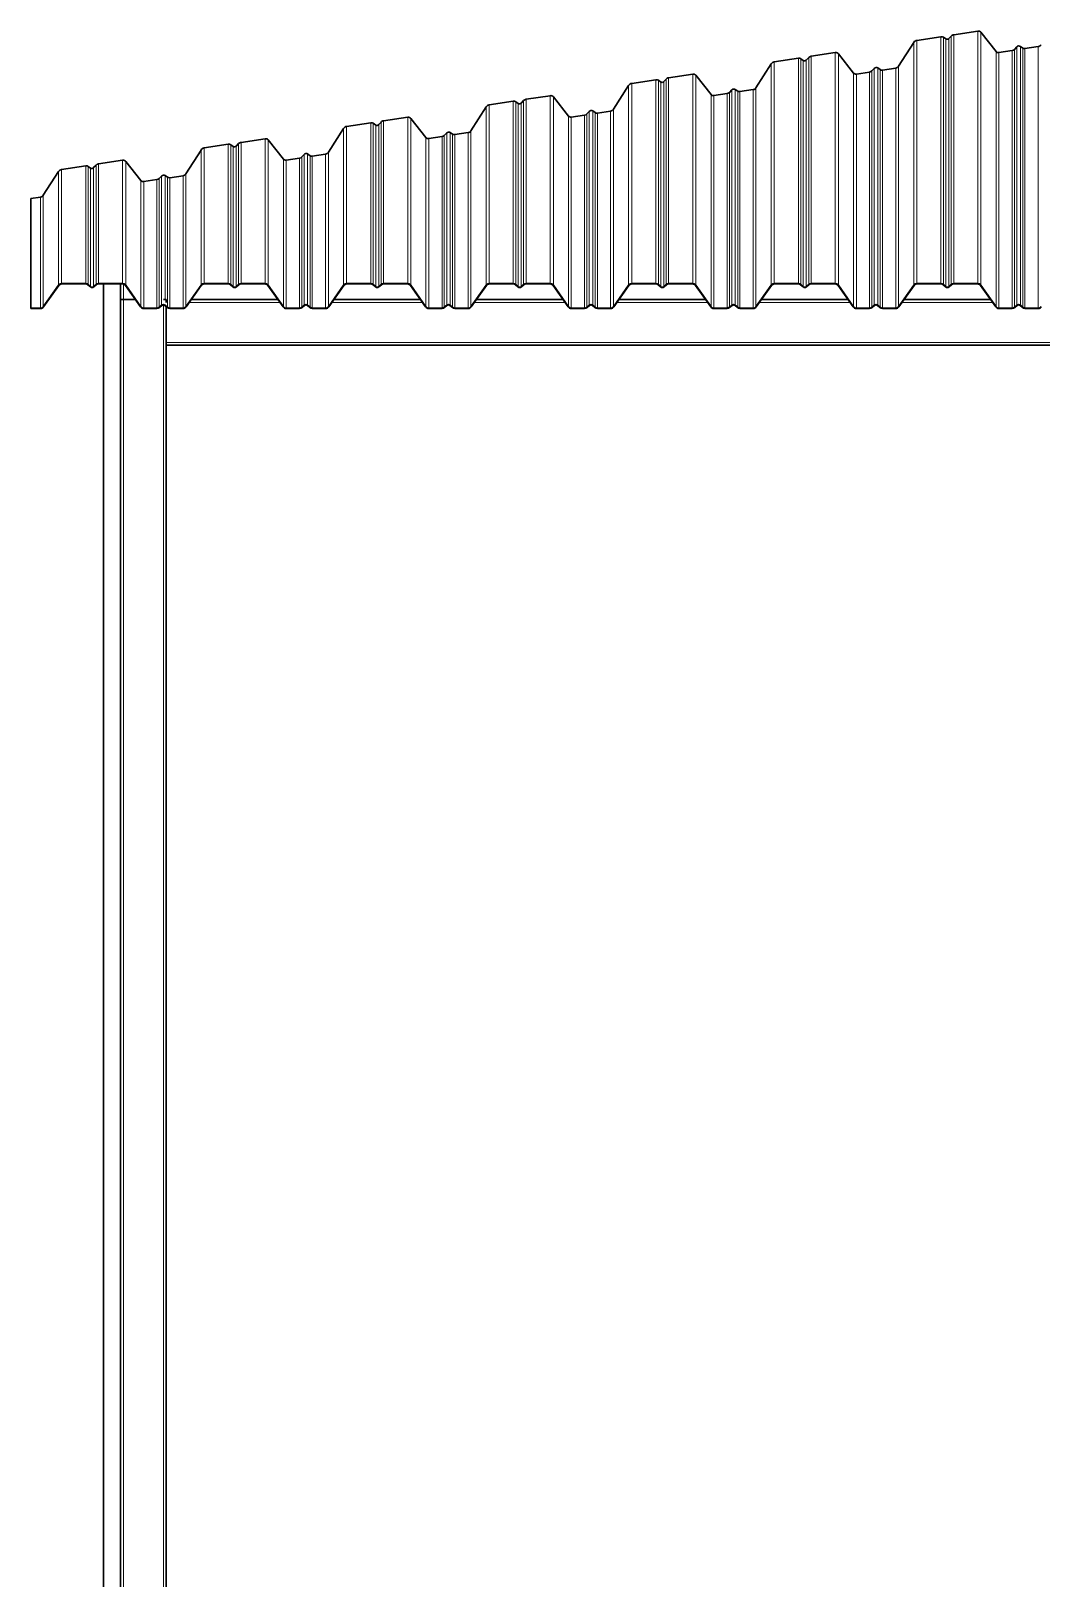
# Model space of a CAD drawing. Header units: millimetres. Extents: x 27997 to 40775, y -3198 to 5652.
# Drawn here: x 28318 to 29707, y 3431 to 5559 of the extents above; entities that cross this region are included whole.
import ezdxf

# ---------------------------------------------------------------- set-up
doc = ezdxf.new("R2010")
doc.units = ezdxf.units.MM
doc.linetypes.add('K5LT_BASIC', pattern=[0])
doc.linetypes.add('K5LT_THIN', pattern=[0])
doc.layers.add('0 VIEW0', color=7, linetype='Continuous')

msp = doc.modelspace()

# ---------------------------------------------------------------- linework, layer by layer
at = {"layer": '0 VIEW0', "color": 5, "linetype": 'K5LT_BASIC', "lineweight": 30}
for p, q in [((29587.2145, 5553.7631), (29620.369004, 5558.766693)), ((29624.671608, 5557.186662), (29645.512713, 5530.725064)), ((29511.277072, 5510.466568), (29532.118177, 5543.218738)), ((29536.42078, 5546.097444), (29569.575285, 5551.101036)), ((29573.024447, 5550.336143), (29576.335691, 5547.96618)), ((29580.454093, 5548.587719), (29583.765338, 5551.95713)), ((29670.706628, 5533.681949), (29674.017872, 5537.05136)), ((29678.856995, 5537.781668), (29682.168239, 5535.411706)), ((29685.257041, 5534.726727), (29703.509076, 5537.481277)), ((29315.19199, 5480.873914), (29336.033095, 5513.626084)), ((29340.335698, 5516.50479), (29373.490203, 5521.508382)), ((29376.939365, 5520.743489), (29380.250609, 5518.373526)), ((29384.369011, 5518.995065), (29387.680256, 5522.364476)), ((29391.129418, 5524.170447), (29424.283922, 5529.174039)), ((29428.586525, 5527.594008), (29449.42763, 5501.13241)), ((29649.36579, 5529.310112), (29667.617826, 5532.064662)), ((29144.250616, 5486.912136), (29177.40512, 5491.915728)), ((29180.854282, 5491.150835), (29184.165527, 5488.780872)), ((29188.283929, 5489.402411), (29191.595173, 5492.771822)), ((29195.044335, 5494.577793), (29228.19884, 5499.581385)), ((29232.501443, 5498.001355), (29253.342548, 5471.539757)), ((29453.280708, 5499.717458), (29471.532744, 5502.472008)), ((29474.621545, 5504.089295), (29477.93279, 5507.458706)), ((29482.771913, 5508.189014), (29486.083157, 5505.819052)), ((29489.171959, 5505.134073), (29507.423994, 5507.888623)), ((28998.959253, 5464.985139), (29032.113758, 5469.988731)), ((29119.106908, 5451.281261), (29139.948013, 5484.03343)), ((29257.195626, 5470.124804), (29275.447661, 5472.879354)), ((29278.536463, 5474.496641), (29281.847708, 5477.866052)), ((29286.68683, 5478.59636), (29289.998075, 5476.226398)), ((29293.086877, 5475.541419), (29311.338912, 5478.295969)), ((28923.021825, 5421.688607), (28943.86293, 5454.440776)), ((28948.165534, 5457.319482), (28981.320038, 5462.323074)), ((28984.7692, 5461.558181), (28988.080445, 5459.188218)), ((28992.198847, 5459.809757), (28995.510091, 5463.179168)), ((29036.416361, 5468.408701), (29057.257466, 5441.947103)), ((29082.451381, 5444.903987), (29085.762625, 5448.273399)), ((29090.601748, 5449.003706), (29093.912993, 5446.633744)), ((29097.001794, 5445.948765), (29115.25383, 5448.703315)), ((28752.080452, 5427.726828), (28785.234956, 5432.73042)), ((28788.684118, 5431.965527), (28791.995362, 5429.595564)), ((28796.113765, 5430.217103), (28799.425009, 5433.586514)), ((28802.874171, 5435.392485), (28836.028676, 5440.396077)), ((28840.331279, 5438.816047), (28861.172384, 5412.354449)), ((29061.110544, 5440.53215), (29079.362579, 5443.2867)), ((28606.789089, 5405.799831), (28639.943594, 5410.803423)), ((28644.246197, 5409.223393), (28665.087302, 5382.761795)), ((28726.936743, 5392.095953), (28747.777848, 5424.848122)), ((28865.025462, 5410.939496), (28883.277497, 5413.694046)), ((28886.366299, 5415.311333), (28889.677543, 5418.680745)), ((28894.516666, 5419.411053), (28897.82791, 5417.04109)), ((28900.916712, 5416.356111), (28919.168748, 5419.110661)), ((28530.851661, 5362.503299), (28551.692766, 5395.255468)), ((28555.995369, 5398.134174), (28589.149874, 5403.137766)), ((28592.599036, 5402.372873), (28595.91028, 5400.002911)), ((28600.028683, 5400.624449), (28603.339927, 5403.993861)), ((28668.940379, 5381.346842), (28687.192415, 5384.101392)), ((28690.281217, 5385.718679), (28693.592461, 5389.088091)), ((28698.431584, 5389.818399), (28701.742828, 5387.448436)), ((28704.83163, 5386.763457), (28723.083666, 5389.518007)), ((28334.766579, 5332.910645), (28355.607684, 5365.662814)), ((28359.910287, 5368.54152), (28393.064792, 5373.545112)), ((28396.513954, 5372.780219), (28399.825198, 5370.410257)), ((28403.943601, 5371.031795), (28407.254845, 5374.401207)), ((28410.704007, 5376.207177), (28443.858512, 5381.210769)), ((28448.161115, 5379.630739), (28469.00222, 5353.169141)), ((28472.855297, 5351.754188), (28491.107333, 5354.508738)), ((28494.196135, 5356.126025), (28497.507379, 5359.495437)), ((28502.346502, 5360.225745), (28505.657746, 5357.855782)), ((28508.746548, 5357.170803), (28526.998584, 5359.925353)), ((28317.736243, 5328.344022), (28330.913502, 5330.332699)), ((28317.736243, 5177.712084), (28317.736243, 5328.344022)), ((28355.607684, 5209.315417), (28334.766579, 5179.708533)), ((28335.216105, 5179.394503), (28356.05721, 5209.001387)), ((28393.064792, 5211.544785), (28359.910287, 5211.544785)), ((28359.910287, 5210.997836), (28393.064792, 5210.997836)), ((28396.153594, 5209.846703), (28399.464838, 5206.977016)), ((28399.825198, 5207.389666), (28396.513954, 5210.259353)), ((28407.254845, 5210.259353), (28403.943601, 5207.389666)), ((28404.303961, 5206.977016), (28407.615205, 5209.846703)), ((28443.858512, 5211.544785), (28410.704007, 5211.544785)), ((28410.704007, 5210.997836), (28443.858512, 5210.997836)), ((28417.561409, 5210.997836), (28417.561409, 2052.117558)), ((28441.091619, 5210.997836), (28441.091619, 5185.542186)), ((28441.091619, 5210.997836), (28441.091619, 5185.542186)), ((28447.711589, 5209.001387), (28468.552694, 5179.394503)), ((28469.00222, 5179.708533), (28448.161115, 5209.315417)), ((28551.692766, 5209.315417), (28530.851661, 5179.708533)), ((28531.301187, 5179.394503), (28552.142292, 5209.001387)), ((28589.149874, 5211.544785), (28555.995369, 5211.544785)), ((28555.995369, 5210.997836), (28589.149874, 5210.997836)), ((28592.238676, 5209.846703), (28595.54992, 5206.977016)), ((28595.91028, 5207.389666), (28592.599036, 5210.259353)), ((28603.339927, 5210.259353), (28600.028683, 5207.389666)), ((28600.389043, 5206.977016), (28603.700287, 5209.846703)), ((28639.943594, 5211.544785), (28606.789089, 5211.544785)), ((28606.789089, 5210.997836), (28639.943594, 5210.997836)), ((28643.796671, 5209.001387), (28664.637776, 5179.394503)), ((28665.087302, 5179.708533), (28644.246197, 5209.315417)), ((28747.777848, 5209.315417), (28726.936743, 5179.708533)), ((28727.386269, 5179.394503), (28748.227374, 5209.001387)), ((28785.234956, 5211.544785), (28752.080452, 5211.544785)), ((28752.080452, 5210.997836), (28785.234956, 5210.997836)), ((28788.323758, 5209.846703), (28791.635002, 5206.977016)), ((28791.995362, 5207.389666), (28788.684118, 5210.259353)), ((28799.425009, 5210.259353), (28796.113765, 5207.389666)), ((28796.474125, 5206.977016), (28799.785369, 5209.846703)), ((28836.028676, 5211.544785), (28802.874171, 5211.544785)), ((28802.874171, 5210.997836), (28836.028676, 5210.997836)), ((28839.881753, 5209.001387), (28860.722858, 5179.394503)), ((28861.172384, 5179.708533), (28840.331279, 5209.315417)), ((28943.86293, 5209.315417), (28923.021825, 5179.708533)), ((28923.471351, 5179.394503), (28944.312456, 5209.001387)), ((28981.320038, 5211.544785), (28948.165534, 5211.544785)), ((28948.165534, 5210.997836), (28981.320038, 5210.997836)), ((28984.40884, 5209.846703), (28987.720084, 5206.977016)), ((28988.080445, 5207.389666), (28984.7692, 5210.259353)), ((28995.510091, 5210.259353), (28992.198847, 5207.389666)), ((28992.559207, 5206.977016), (28995.870452, 5209.846703)), ((29032.113758, 5211.544785), (28998.959253, 5211.544785)), ((28998.959253, 5210.997836), (29032.113758, 5210.997836)), ((29035.966835, 5209.001387), (29056.80794, 5179.394503)), ((29057.257466, 5179.708533), (29036.416361, 5209.315417)), ((29139.948013, 5209.315417), (29119.106908, 5179.708533)), ((29119.556433, 5179.394503), (29140.397538, 5209.001387)), ((29177.40512, 5211.544785), (29144.250616, 5211.544785)), ((29144.250616, 5210.997836), (29177.40512, 5210.997836)), ((29180.493922, 5209.846703), (29183.805167, 5206.977016)), ((29184.165527, 5207.389666), (29180.854282, 5210.259353)), ((29191.595173, 5210.259353), (29188.283929, 5207.389666)), ((29188.644289, 5206.977016), (29191.955534, 5209.846703)), ((29228.19884, 5211.544785), (29195.044335, 5211.544785)), ((29195.044335, 5210.997836), (29228.19884, 5210.997836)), ((29232.051918, 5209.001387), (29252.893023, 5179.394503)), ((29253.342548, 5179.708533), (29232.501443, 5209.315417)), ((29336.033095, 5209.315417), (29315.19199, 5179.708533)), ((29315.641515, 5179.394503), (29336.48262, 5209.001387)), ((29373.490203, 5211.544785), (29340.335698, 5211.544785)), ((29340.335698, 5210.997836), (29373.490203, 5210.997836)), ((29376.579004, 5209.846703), (29379.890249, 5206.977016)), ((29380.250609, 5207.389666), (29376.939365, 5210.259353)), ((29387.680256, 5210.259353), (29384.369011, 5207.389666)), ((29384.729371, 5206.977016), (29388.040616, 5209.846703)), ((29424.283922, 5211.544785), (29391.129418, 5211.544785)), ((29391.129418, 5210.997836), (29424.283922, 5210.997836)), ((29428.137, 5209.001387), (29448.978105, 5179.394503)), ((29449.42763, 5179.708533), (29428.586525, 5209.315417)), ((29532.118177, 5209.315417), (29511.277072, 5179.708533)), ((29511.726598, 5179.394503), (29532.567703, 5209.001387)), ((29569.575285, 5211.544785), (29536.42078, 5211.544785)), ((29536.42078, 5210.997836), (29569.575285, 5210.997836)), ((29572.664086, 5209.846703), (29575.975331, 5206.977016)), ((29576.335691, 5207.389666), (29573.024447, 5210.259353)), ((29583.765338, 5210.259353), (29580.454093, 5207.389666)), ((29580.814454, 5206.977016), (29584.125698, 5209.846703)), ((29620.369004, 5211.544785), (29587.2145, 5211.544785)), ((29587.2145, 5210.997836), (29620.369004, 5210.997836)), ((29624.222082, 5209.001387), (29645.063187, 5179.394503)), ((29645.512713, 5179.708533), (29624.671608, 5209.315417)), ((28330.913502, 5177.712084), (28317.736243, 5177.712084)), ((28317.736243, 5177.165135), (28317.736243, 5177.712084)), ((28317.736243, 5177.165135), (28330.913502, 5177.165135)), ((28441.091619, 2130.551591), (28441.091619, 5189.478872)), ((28441.091619, 5189.478872), (28445.013321, 5189.478872)), ((28441.091619, 5185.542186), (28441.091619, 5130.428589)), ((28445.013321, 5189.478872), (28461.454028, 5189.478872)), ((28491.107333, 5177.712084), (28472.855297, 5177.712084)), ((28472.855297, 5177.165135), (28491.107333, 5177.165135)), ((28497.507379, 5181.732904), (28494.196135, 5178.863217)), ((28494.556495, 5178.450567), (28497.867739, 5181.320254)), ((28499.917144, 5189.478872), (28503.838846, 5189.478872)), ((28501.986142, 5181.320254), (28505.297386, 5178.450567)), ((28505.657746, 5178.863217), (28502.346502, 5181.732904)), ((28503.838846, 5189.478872), (28503.838846, 5185.55717)), ((28503.838846, 5179.71461), (28503.838846, 5130.653347)), ((28526.998584, 5177.712084), (28508.746548, 5177.712084)), ((28508.746548, 5177.165135), (28526.998584, 5177.165135)), ((28538.399853, 5189.478872), (28657.53911, 5189.478872)), ((28687.192415, 5177.712084), (28668.940379, 5177.712084)), ((28668.940379, 5177.165135), (28687.192415, 5177.165135)), ((28693.592461, 5181.732904), (28690.281217, 5178.863217)), ((28690.641577, 5178.450567), (28693.952821, 5181.320254)), ((28698.071224, 5181.320254), (28701.382468, 5178.450567)), ((28701.742828, 5178.863217), (28698.431584, 5181.732904)), ((28723.083666, 5177.712084), (28704.83163, 5177.712084)), ((28704.83163, 5177.165135), (28723.083666, 5177.165135)), ((28734.484935, 5189.478872), (28853.624192, 5189.478872)), ((28883.277497, 5177.712084), (28865.025462, 5177.712084)), ((28865.025462, 5177.165135), (28883.277497, 5177.165135)), ((28889.677543, 5181.732904), (28886.366299, 5178.863217)), ((28886.726659, 5178.450567), (28890.037904, 5181.320254)), ((28894.156306, 5181.320254), (28897.46755, 5178.450567)), ((28897.82791, 5178.863217), (28894.516666, 5181.732904)), ((28919.168748, 5177.712084), (28900.916712, 5177.712084)), ((28900.916712, 5177.165135), (28919.168748, 5177.165135)), ((28930.570017, 5189.478872), (29049.709274, 5189.478872)), ((29079.362579, 5177.712084), (29061.110544, 5177.712084)), ((29061.110544, 5177.165135), (29079.362579, 5177.165135)), ((29085.762625, 5181.732904), (29082.451381, 5178.863217)), ((29082.811741, 5178.450567), (29086.122986, 5181.320254)), ((29090.241388, 5181.320254), (29093.552632, 5178.450567)), ((29093.912993, 5178.863217), (29090.601748, 5181.732904)), ((29115.25383, 5177.712084), (29097.001794, 5177.712084)), ((29097.001794, 5177.165135), (29115.25383, 5177.165135)), ((29126.6551, 5189.478872), (29245.794356, 5189.478872)), ((29275.447661, 5177.712084), (29257.195626, 5177.712084)), ((29257.195626, 5177.165135), (29275.447661, 5177.165135)), ((29281.847708, 5181.732904), (29278.536463, 5178.863217)), ((29278.896824, 5178.450567), (29282.208068, 5181.320254)), ((29286.32647, 5181.320254), (29289.637715, 5178.450567)), ((29289.998075, 5178.863217), (29286.68683, 5181.732904)), ((29311.338912, 5177.712084), (29293.086877, 5177.712084)), ((29293.086877, 5177.165135), (29311.338912, 5177.165135)), ((29322.740182, 5189.478872), (29441.879438, 5189.478872)), ((29471.532744, 5177.712084), (29453.280708, 5177.712084)), ((29453.280708, 5177.165135), (29471.532744, 5177.165135)), ((29477.93279, 5181.732904), (29474.621545, 5178.863217)), ((29474.981906, 5178.450567), (29478.29315, 5181.320254)), ((29482.411552, 5181.320254), (29485.722797, 5178.450567)), ((29486.083157, 5178.863217), (29482.771913, 5181.732904)), ((29507.423994, 5177.712084), (29489.171959, 5177.712084)), ((29489.171959, 5177.165135), (29507.423994, 5177.165135)), ((29518.825264, 5189.478872), (29637.964521, 5189.478872)), ((29667.617826, 5177.712084), (29649.36579, 5177.712084)), ((29649.36579, 5177.165135), (29667.617826, 5177.165135)), ((29674.017872, 5181.732904), (29670.706628, 5178.863217)), ((29671.066988, 5178.450567), (29674.378232, 5181.320254)), ((29678.496634, 5181.320254), (29681.807879, 5178.450567)), ((29682.168239, 5178.863217), (29678.856995, 5181.732904)), ((29703.509076, 5177.712084), (29685.257041, 5177.712084)), ((29685.257041, 5177.165135), (29703.509076, 5177.165135)), ((28441.091619, 5130.428589), (28441.091619, 4212.975163)), ((28503.838846, 5130.653347), (28503.838846, 5126.731646)), ((28503.838846, 2601.155788), (28503.838846, 5126.731646)), ((28503.838846, 5126.731646), (28503.838846, 2601.155788)), ((28503.838846, 5126.731646), (31045.10151, 5126.731646)), ((28441.091619, 4212.975163), (28441.091619, 4173.758146)), ((28441.091619, 4173.758146), (28441.091619, 3428.634834))]:
    msp.add_line(p, q, dxfattribs=at)
at = {"layer": '0 VIEW0', "color": 5, "linetype": 'K5LT_THIN', "lineweight": 9}
for p, q in [((29620.369004, 5558.766693), (29620.369004, 5211.544785)), ((29624.671608, 5557.186662), (29624.671608, 5209.315417)), ((29532.118177, 5543.218738), (29532.118177, 5209.315417)), ((29536.42078, 5546.097444), (29536.42078, 5211.544785)), ((29569.575285, 5551.101036), (29569.575285, 5211.544785)), ((29573.024447, 5550.336143), (29573.024447, 5210.259353)), ((29576.335691, 5547.96618), (29576.335691, 5207.389666)), ((29580.454093, 5548.587719), (29580.454093, 5207.389666)), ((29583.765338, 5551.95713), (29583.765338, 5210.259353)), ((29587.2145, 5553.7631), (29587.2145, 5211.544785)), ((29670.706628, 5533.681949), (29670.706628, 5178.863217)), ((29674.017872, 5537.05136), (29674.017872, 5181.732904)), ((29678.856995, 5537.781668), (29678.856995, 5181.732904)), ((29682.168239, 5535.411706), (29682.168239, 5178.863217)), ((29685.257041, 5534.726727), (29685.257041, 5177.712084)), ((29703.509076, 5537.481277), (29703.509076, 5177.712084)), ((29336.033095, 5513.626084), (29336.033095, 5209.315417)), ((29340.335698, 5516.50479), (29340.335698, 5211.544785)), ((29373.490203, 5521.508382), (29373.490203, 5211.544785)), ((29376.939365, 5520.743489), (29376.939365, 5210.259353)), ((29380.250609, 5518.373526), (29380.250609, 5207.389666)), ((29384.369011, 5518.995065), (29384.369011, 5207.389666)), ((29387.680256, 5522.364476), (29387.680256, 5210.259353)), ((29391.129418, 5524.170447), (29391.129418, 5211.544785)), ((29424.283922, 5529.174039), (29424.283922, 5211.544785)), ((29428.586525, 5527.594008), (29428.586525, 5209.315417)), ((29645.512713, 5530.725064), (29645.512713, 5179.708533)), ((29649.36579, 5529.310112), (29649.36579, 5177.712084)), ((29667.617826, 5532.064662), (29667.617826, 5177.712084)), ((29177.40512, 5491.915728), (29177.40512, 5211.544785)), ((29180.854282, 5491.150835), (29180.854282, 5210.259353)), ((29191.595173, 5492.771822), (29191.595173, 5210.259353)), ((29195.044335, 5494.577793), (29195.044335, 5211.544785)), ((29228.19884, 5499.581385), (29228.19884, 5211.544785)), ((29232.501443, 5498.001355), (29232.501443, 5209.315417)), ((29449.42763, 5501.13241), (29449.42763, 5179.708533)), ((29453.280708, 5499.717458), (29453.280708, 5177.712084)), ((29471.532744, 5502.472008), (29471.532744, 5177.712084)), ((29474.621545, 5504.089295), (29474.621545, 5178.863217)), ((29477.93279, 5507.458706), (29477.93279, 5181.732904)), ((29482.771913, 5508.189014), (29482.771913, 5181.732904)), ((29486.083157, 5505.819052), (29486.083157, 5178.863217)), ((29489.171959, 5505.134073), (29489.171959, 5177.712084)), ((29507.423994, 5507.888623), (29507.423994, 5177.712084)), ((29511.277072, 5510.466568), (29511.277072, 5179.708533)), ((29032.113758, 5469.988731), (29032.113758, 5211.544785)), ((29139.948013, 5484.03343), (29139.948013, 5209.315417)), ((29144.250616, 5486.912136), (29144.250616, 5211.544785)), ((29184.165527, 5488.780872), (29184.165527, 5207.389666)), ((29188.283929, 5489.402411), (29188.283929, 5207.389666)), ((29253.342548, 5471.539757), (29253.342548, 5179.708533)), ((29257.195626, 5470.124804), (29257.195626, 5177.712084)), ((29275.447661, 5472.879354), (29275.447661, 5177.712084)), ((29278.536463, 5474.496641), (29278.536463, 5178.863217)), ((29281.847708, 5477.866052), (29281.847708, 5181.732904)), ((29286.68683, 5478.59636), (29286.68683, 5181.732904)), ((29289.998075, 5476.226398), (29289.998075, 5178.863217)), ((29293.086877, 5475.541419), (29293.086877, 5177.712084)), ((29311.338912, 5478.295969), (29311.338912, 5177.712084)), ((29315.19199, 5480.873914), (29315.19199, 5179.708533)), ((28943.86293, 5454.440776), (28943.86293, 5209.315417)), ((28948.165534, 5457.319482), (28948.165534, 5211.544785)), ((28981.320038, 5462.323074), (28981.320038, 5211.544785)), ((28984.7692, 5461.558181), (28984.7692, 5210.259353)), ((28988.080445, 5459.188218), (28988.080445, 5207.389666)), ((28992.198847, 5459.809757), (28992.198847, 5207.389666)), ((28995.510091, 5463.179168), (28995.510091, 5210.259353)), ((28998.959253, 5464.985139), (28998.959253, 5211.544785)), ((29036.416361, 5468.408701), (29036.416361, 5209.315417)), ((29085.762625, 5448.273399), (29085.762625, 5181.732904)), ((29090.601748, 5449.003706), (29090.601748, 5181.732904)), ((29115.25383, 5448.703315), (29115.25383, 5177.712084)), ((29119.106908, 5451.281261), (29119.106908, 5179.708533)), ((28752.080452, 5427.726828), (28752.080452, 5211.544785)), ((28785.234956, 5432.73042), (28785.234956, 5211.544785)), ((28788.684118, 5431.965527), (28788.684118, 5210.259353)), ((28791.995362, 5429.595564), (28791.995362, 5207.389666)), ((28796.113765, 5430.217103), (28796.113765, 5207.389666)), ((28799.425009, 5433.586514), (28799.425009, 5210.259353)), ((28802.874171, 5435.392485), (28802.874171, 5211.544785)), ((28836.028676, 5440.396077), (28836.028676, 5211.544785)), ((28840.331279, 5438.816047), (28840.331279, 5209.315417)), ((29057.257466, 5441.947103), (29057.257466, 5179.708533)), ((29061.110544, 5440.53215), (29061.110544, 5177.712084)), ((29079.362579, 5443.2867), (29079.362579, 5177.712084)), ((29082.451381, 5444.903987), (29082.451381, 5178.863217)), ((29093.912993, 5446.633744), (29093.912993, 5178.863217)), ((29097.001794, 5445.948765), (29097.001794, 5177.712084)), ((28606.789089, 5405.799831), (28606.789089, 5211.544785)), ((28639.943594, 5410.803423), (28639.943594, 5211.544785)), ((28644.246197, 5409.223393), (28644.246197, 5209.315417)), ((28747.777848, 5424.848122), (28747.777848, 5209.315417)), ((28861.172384, 5412.354449), (28861.172384, 5179.708533)), ((28865.025462, 5410.939496), (28865.025462, 5177.712084)), ((28883.277497, 5413.694046), (28883.277497, 5177.712084)), ((28886.366299, 5415.311333), (28886.366299, 5178.863217)), ((28889.677543, 5418.680745), (28889.677543, 5181.732904)), ((28894.516666, 5419.411053), (28894.516666, 5181.732904)), ((28897.82791, 5417.04109), (28897.82791, 5178.863217)), ((28900.916712, 5416.356111), (28900.916712, 5177.712084)), ((28919.168748, 5419.110661), (28919.168748, 5177.712084)), ((28923.021825, 5421.688607), (28923.021825, 5179.708533)), ((28551.692766, 5395.255468), (28551.692766, 5209.315417)), ((28555.995369, 5398.134174), (28555.995369, 5211.544785)), ((28589.149874, 5403.137766), (28589.149874, 5211.544785)), ((28592.599036, 5402.372873), (28592.599036, 5210.259353)), ((28595.91028, 5400.002911), (28595.91028, 5207.389666)), ((28600.028683, 5400.624449), (28600.028683, 5207.389666)), ((28603.339927, 5403.993861), (28603.339927, 5210.259353)), ((28687.192415, 5384.101392), (28687.192415, 5177.712084)), ((28690.281217, 5385.718679), (28690.281217, 5178.863217)), ((28693.592461, 5389.088091), (28693.592461, 5181.732904)), ((28698.431584, 5389.818399), (28698.431584, 5181.732904)), ((28701.742828, 5387.448436), (28701.742828, 5178.863217)), ((28704.83163, 5386.763457), (28704.83163, 5177.712084)), ((28723.083666, 5389.518007), (28723.083666, 5177.712084)), ((28726.936743, 5392.095953), (28726.936743, 5179.708533)), ((28355.607684, 5365.662814), (28355.607684, 5209.315417)), ((28359.910287, 5368.54152), (28359.910287, 5211.544785)), ((28393.064792, 5373.545112), (28393.064792, 5211.544785)), ((28396.513954, 5372.780219), (28396.513954, 5210.259353)), ((28399.825198, 5370.410257), (28399.825198, 5207.389666)), ((28403.943601, 5371.031795), (28403.943601, 5207.389666)), ((28407.254845, 5374.401207), (28407.254845, 5210.259353)), ((28410.704007, 5376.207177), (28410.704007, 5211.544785)), ((28443.858512, 5381.210769), (28443.858512, 5211.544785)), ((28448.161115, 5379.630739), (28448.161115, 5209.315417)), ((28665.087302, 5382.761795), (28665.087302, 5179.708533)), ((28668.940379, 5381.346842), (28668.940379, 5177.712084)), ((28469.00222, 5353.169141), (28469.00222, 5179.708533)), ((28472.855297, 5351.754188), (28472.855297, 5177.712084)), ((28491.107333, 5354.508738), (28491.107333, 5177.712084)), ((28494.196135, 5356.126025), (28494.196135, 5178.863217)), ((28497.507379, 5359.495437), (28497.507379, 5181.732904)), ((28502.346502, 5360.225745), (28502.346502, 5189.478872)), ((28505.657746, 5357.855782), (28505.657746, 5178.863217)), ((28508.746548, 5357.170803), (28508.746548, 5177.712084)), ((28526.998584, 5359.925353), (28526.998584, 5177.712084)), ((28530.851661, 5362.503299), (28530.851661, 5179.708533)), ((28330.913502, 5330.332699), (28330.913502, 5177.712084)), ((28334.766579, 5332.910645), (28334.766579, 5179.708533)), ((28445.013321, 5210.854495), (28445.013321, 5189.478872)), ((28445.013321, 2130.551591), (28445.013321, 5189.478872)), ((28499.917144, 2130.551591), (28499.917144, 5182.08766)), ((28535.639259, 5185.55717), (28660.299704, 5185.55717)), ((28731.724341, 5185.55717), (28856.384786, 5185.55717)), ((28927.809423, 5185.55717), (29052.469868, 5185.55717)), ((29123.894505, 5185.55717), (29248.554951, 5185.55717)), ((29319.979587, 5185.55717), (29444.640033, 5185.55717)), ((29516.06467, 5185.55717), (29640.725115, 5185.55717)), ((28503.838846, 5130.653347), (31045.10151, 5130.653347))]:
    msp.add_line(p, q, dxfattribs=at)
at = {"layer": '0 VIEW0', "color": 5, "linetype": 'K5LT_BASIC', "lineweight": 30}
for centre, major_axis, ratio, start_param, end_param in [((29620.369004, 5553.53161), (-3.898154, -4.099128), 0.859753, 3.0180922979, 3.9773248805), ((29536.42078, 5540.862361), (-3.898154, -4.099128), 0.859753, -2.3058604266, -1.346627844), ((29569.575285, 5545.865953), (-3.898154, -4.099128), 0.859753, -3.0218285353, -2.3058604266), ((29578.394892, 5550.63495), (-2.327256, -2.44724), 0.859753, 0.1197641183, 1.5517003356), ((29587.2145, 5548.528017), (-3.898154, -4.099128), 0.859753, -2.3058604266, -1.589892318), ((29667.617826, 5536.752796), (-3.490884, -3.670861), 0.859753, 0.8357322269, 1.5517003356), ((29676.437433, 5534.645863), (-2.734526, -2.875508), 0.859753, -3.0218285353, -1.589892318), ((29685.257041, 5539.414861), (-3.490884, -3.670861), 0.859753, 0.1197641183, 0.8357322269), ((29703.509076, 5542.169411), (-3.490884, -3.670861), 0.859753, 0.8357322269, 1.7949648096), ((29340.335698, 5511.269707), (-3.898154, -4.099128), 0.859753, -2.3058604266, -1.346627844), ((29373.490203, 5516.273299), (-3.898154, -4.099128), 0.859753, -3.0218285353, -2.3058604266), ((29382.30981, 5521.042296), (-2.327256, -2.44724), 0.859753, 0.1197641183, 1.5517003356), ((29391.129418, 5518.935364), (-3.898154, -4.099128), 0.859753, -2.3058604266, -1.589892318), ((29424.283922, 5523.938956), (-3.898154, -4.099128), 0.859753, 3.0180922979, 3.9773248805), ((29649.36579, 5533.998246), (-3.490884, -3.670861), 0.859753, -0.1235003557, 0.8357322269), ((29177.40512, 5486.680645), (-3.898154, -4.099128), 0.859753, -3.0218285353, -2.3058604266), ((29195.044335, 5489.34271), (-3.898154, -4.099128), 0.859753, -2.3058604266, -1.589892318), ((29228.19884, 5494.346302), (-3.898154, -4.099128), 0.859753, 3.0180922979, 3.9773248805), ((29453.280708, 5504.405592), (-3.490884, -3.670861), 0.859753, -0.1235003557, 0.8357322269), ((29471.532744, 5507.160142), (-3.490884, -3.670861), 0.859753, 0.8357322269, 1.5517003356), ((29480.352351, 5505.053209), (-2.734526, -2.875508), 0.859753, -3.0218285353, -1.589892318), ((29489.171959, 5509.822207), (-3.490884, -3.670861), 0.859753, 0.1197641183, 0.8357322269), ((29507.423994, 5512.576757), (-3.490884, -3.670861), 0.859753, 0.8357322269, 1.7949648096), ((29032.113758, 5464.753648), (-3.898154, -4.099128), 0.859753, 3.0180922979, 3.9773248805), ((29144.250616, 5481.677053), (-3.898154, -4.099128), 0.859753, -2.3058604266, -1.346627844), ((29186.224728, 5491.449642), (-2.327256, -2.44724), 0.859753, 0.1197641183, 1.5517003356), ((29257.195626, 5474.812938), (-3.490884, -3.670861), 0.859753, -0.1235003557, 0.8357322269), ((29275.447661, 5477.567488), (-3.490884, -3.670861), 0.859753, 0.8357322269, 1.5517003356), ((29284.267269, 5475.460556), (-2.734526, -2.875508), 0.859753, -3.0218285353, -1.589892318), ((29293.086877, 5480.229553), (-3.490884, -3.670861), 0.859753, 0.1197641183, 0.8357322269), ((29311.338912, 5482.984103), (-3.490884, -3.670861), 0.859753, 0.8357322269, 1.7949648096), ((28948.165534, 5452.084399), (-3.898154, -4.099128), 0.859753, -2.3058604266, -1.346627844), ((28981.320038, 5457.087991), (-3.898154, -4.099128), 0.859753, -3.0218285353, -2.3058604266), ((28990.139646, 5461.856988), (-2.327256, -2.44724), 0.859753, 0.1197641183, 1.5517003356), ((28998.959253, 5459.750056), (-3.898154, -4.099128), 0.859753, -2.3058604266, -1.589892318), ((29088.182187, 5445.867902), (-2.734526, -2.875508), 0.859753, -3.0218285353, -1.589892318), ((29115.25383, 5453.391449), (-3.490884, -3.670861), 0.859753, 0.8357322269, 1.7949648096), ((28752.080452, 5422.491745), (-3.898154, -4.099128), 0.859753, -2.3058604266, -1.346627844), ((28785.234956, 5427.495337), (-3.898154, -4.099128), 0.859753, -3.0218285353, -2.3058604266), ((28794.054564, 5432.264334), (-2.327256, -2.44724), 0.859753, 0.1197641183, 1.5517003356), ((28802.874171, 5430.157402), (-3.898154, -4.099128), 0.859753, -2.3058604266, -1.589892318), ((28836.028676, 5435.160994), (-3.898154, -4.099128), 0.859753, 3.0180922979, 3.9773248805), ((29061.110544, 5445.220284), (-3.490884, -3.670861), 0.859753, -0.1235003557, 0.8357322269), ((29079.362579, 5447.974834), (-3.490884, -3.670861), 0.859753, 0.8357322269, 1.5517003356), ((29097.001794, 5450.636899), (-3.490884, -3.670861), 0.859753, 0.1197641183, 0.8357322269), ((28606.789089, 5400.564748), (-3.898154, -4.099128), 0.859753, -2.3058604266, -1.589892318), ((28639.943594, 5405.56834), (-3.898154, -4.099128), 0.859753, 3.0180922979, 3.9773248805), ((28865.025462, 5415.62763), (-3.490884, -3.670861), 0.859753, -0.1235003557, 0.8357322269), ((28883.277497, 5418.38218), (-3.490884, -3.670861), 0.859753, 0.8357322269, 1.5517003356), ((28892.097105, 5416.275248), (-2.734526, -2.875508), 0.859753, -3.0218285353, -1.589892318), ((28900.916712, 5421.044245), (-3.490884, -3.670861), 0.859753, 0.1197641183, 0.8357322269), ((28919.168748, 5423.798795), (-3.490884, -3.670861), 0.859753, 0.8357322269, 1.7949648096), ((28555.995369, 5392.899091), (-3.898154, -4.099128), 0.859753, -2.3058604266, -1.346627844), ((28589.149874, 5397.902683), (-3.898154, -4.099128), 0.859753, -3.0218285353, -2.3058604266), ((28597.969482, 5402.671681), (-2.327256, -2.44724), 0.859753, 0.1197641183, 1.5517003356), ((28687.192415, 5388.789526), (-3.490884, -3.670861), 0.859753, 0.8357322269, 1.5517003356), ((28696.012023, 5386.682594), (-2.734526, -2.875508), 0.859753, -3.0218285353, -1.589892318), ((28704.83163, 5391.451591), (-3.490884, -3.670861), 0.859753, 0.1197641183, 0.8357322269), ((28723.083666, 5394.206141), (-3.490884, -3.670861), 0.859753, 0.8357322269, 1.7949648096), ((28359.910287, 5363.306437), (-3.898154, -4.099128), 0.859753, -2.3058604266, -1.346627844), ((28393.064792, 5368.310029), (-3.898154, -4.099128), 0.859753, -3.0218285353, -2.3058604266), ((28401.884399, 5373.079027), (-2.327256, -2.44724), 0.859753, 0.1197641183, 1.5517003356), ((28410.704007, 5370.972094), (-3.898154, -4.099128), 0.859753, -2.3058604266, -1.589892318), ((28443.858512, 5375.975686), (-3.898154, -4.099128), 0.859753, 3.0180922979, 3.9773248805), ((28668.940379, 5386.034976), (-3.490884, -3.670861), 0.859753, -0.1235003557, 0.8357322269), ((28472.855297, 5356.442322), (-3.490884, -3.670861), 0.859753, -0.1235003557, 0.8357322269), ((28491.107333, 5359.196873), (-3.490884, -3.670861), 0.859753, 0.8357322269, 1.5517003356), ((28499.92694, 5357.08994), (-2.734526, -2.875508), 0.859753, -3.0218285353, -1.589892318), ((28508.746548, 5361.858937), (-3.490884, -3.670861), 0.859753, 0.1197641183, 0.8357322269), ((28526.998584, 5364.613487), (-3.490884, -3.670861), 0.859753, 0.8357322269, 1.7949648096), ((28330.913502, 5335.020833), (-3.490884, -3.670861), 0.859753, 0.8357322269, 1.7949648096), ((28359.910287, 5206.309702), (-5.25508, 0), 0.996195, -1.5707963268, -0.6115637441), ((28359.910287, 5206.309702), (-4.706042, 0), 0.996195, -1.5707963268, -0.6115637442), ((28393.064792, 5206.309702), (-5.25508, 0), 0.996195, -2.2867644354, -1.5707963268), ((28393.064792, 5206.309702), (-4.706042, 0), 0.996195, -2.2867644354, -1.5707963268), ((28401.884399, 5209.747667), (3.6864, 0), 0.996195, -2.2867644354, -0.8548282182), ((28401.884399, 5209.747667), (3.137361, 0), 0.996195, -2.2867644354, -0.8548282182), ((28410.704007, 5206.309702), (-5.25508, 0), 0.996195, -1.5707963268, -0.8548282182), ((28410.704007, 5206.309702), (-4.706042, 0), 0.996195, -1.5707963268, -0.8548282182), ((28443.858512, 5206.309702), (5.25508, 0), 0.996195, 0.6115637441, 1.5707963268), ((28443.858512, 5206.309702), (-4.706042, 0), 0.996195, -2.5300289094, -1.5707963268), ((28555.995369, 5206.309702), (-5.25508, 0), 0.996195, -1.5707963268, -0.6115637441), ((28555.995369, 5206.309702), (-4.706042, 0), 0.996195, -1.5707963268, -0.6115637442), ((28589.149874, 5206.309702), (-5.25508, 0), 0.996195, -2.2867644354, -1.5707963268), ((28589.149874, 5206.309702), (-4.706042, 0), 0.996195, -2.2867644354, -1.5707963268), ((28597.969482, 5209.747667), (3.6864, 0), 0.996195, -2.2867644354, -0.8548282182), ((28597.969482, 5209.747667), (3.137361, 0), 0.996195, -2.2867644354, -0.8548282182), ((28606.789089, 5206.309702), (-5.25508, 0), 0.996195, -1.5707963268, -0.8548282182), ((28606.789089, 5206.309702), (-4.706042, 0), 0.996195, -1.5707963268, -0.8548282182), ((28639.943594, 5206.309702), (5.25508, 0), 0.996195, 0.6115637441, 1.5707963268), ((28639.943594, 5206.309702), (-4.706042, 0), 0.996195, -2.5300289094, -1.5707963268), ((28752.080452, 5206.309702), (-5.25508, 0), 0.996195, -1.5707963268, -0.6115637441), ((28752.080452, 5206.309702), (-4.706042, 0), 0.996195, -1.5707963268, -0.6115637442), ((28785.234956, 5206.309702), (-5.25508, 0), 0.996195, -2.2867644354, -1.5707963268), ((28785.234956, 5206.309702), (-4.706042, 0), 0.996195, -2.2867644354, -1.5707963268), ((28794.054564, 5209.747667), (3.6864, 0), 0.996195, -2.2867644354, -0.8548282182), ((28794.054564, 5209.747667), (3.137361, 0), 0.996195, -2.2867644354, -0.8548282182), ((28802.874171, 5206.309702), (-5.25508, 0), 0.996195, -1.5707963268, -0.8548282182), ((28802.874171, 5206.309702), (-4.706042, 0), 0.996195, -1.5707963268, -0.8548282182), ((28836.028676, 5206.309702), (5.25508, 0), 0.996195, 0.6115637441, 1.5707963268), ((28836.028676, 5206.309702), (-4.706042, 0), 0.996195, -2.5300289094, -1.5707963268), ((28948.165534, 5206.309702), (-5.25508, 0), 0.996195, -1.5707963268, -0.6115637441), ((28948.165534, 5206.309702), (-4.706042, 0), 0.996195, -1.5707963268, -0.6115637442), ((28981.320038, 5206.309702), (-5.25508, 0), 0.996195, -2.2867644354, -1.5707963268), ((28981.320038, 5206.309702), (-4.706042, 0), 0.996195, -2.2867644354, -1.5707963268), ((28990.139646, 5209.747667), (3.6864, 0), 0.996195, -2.2867644354, -0.8548282182), ((28990.139646, 5209.747667), (3.137361, 0), 0.996195, -2.2867644354, -0.8548282182), ((28998.959253, 5206.309702), (-5.25508, 0), 0.996195, -1.5707963268, -0.8548282182), ((28998.959253, 5206.309702), (-4.706042, 0), 0.996195, -1.5707963268, -0.8548282182), ((29032.113758, 5206.309702), (5.25508, 0), 0.996195, 0.6115637441, 1.5707963268), ((29032.113758, 5206.309702), (-4.706042, 0), 0.996195, -2.5300289094, -1.5707963268), ((29144.250616, 5206.309702), (-5.25508, 0), 0.996195, -1.5707963268, -0.6115637441), ((29144.250616, 5206.309702), (-4.706042, 0), 0.996195, -1.5707963268, -0.6115637442), ((29177.40512, 5206.309702), (-5.25508, 0), 0.996195, -2.2867644354, -1.5707963268), ((29177.40512, 5206.309702), (-4.706042, 0), 0.996195, -2.2867644354, -1.5707963268), ((29186.224728, 5209.747667), (3.6864, 0), 0.996195, -2.2867644354, -0.8548282182), ((29186.224728, 5209.747667), (3.137361, 0), 0.996195, -2.2867644354, -0.8548282182), ((29195.044335, 5206.309702), (-5.25508, 0), 0.996195, -1.5707963268, -0.8548282182), ((29195.044335, 5206.309702), (-4.706042, 0), 0.996195, -1.5707963268, -0.8548282182), ((29228.19884, 5206.309702), (5.25508, 0), 0.996195, 0.6115637441, 1.5707963268), ((29228.19884, 5206.309702), (-4.706042, 0), 0.996195, -2.5300289094, -1.5707963268), ((29340.335698, 5206.309702), (-5.25508, 0), 0.996195, -1.5707963268, -0.6115637441), ((29340.335698, 5206.309702), (-4.706042, 0), 0.996195, -1.5707963268, -0.6115637442), ((29373.490203, 5206.309702), (-5.25508, 0), 0.996195, -2.2867644354, -1.5707963268), ((29373.490203, 5206.309702), (-4.706042, 0), 0.996195, -2.2867644354, -1.5707963268), ((29382.30981, 5209.747667), (3.6864, 0), 0.996195, -2.2867644354, -0.8548282182), ((29382.30981, 5209.747667), (3.137361, 0), 0.996195, -2.2867644354, -0.8548282182), ((29391.129418, 5206.309702), (-5.25508, 0), 0.996195, -1.5707963268, -0.8548282182), ((29391.129418, 5206.309702), (-4.706042, 0), 0.996195, -1.5707963268, -0.8548282182), ((29424.283922, 5206.309702), (5.25508, 0), 0.996195, 0.6115637441, 1.5707963268), ((29424.283922, 5206.309702), (-4.706042, 0), 0.996195, -2.5300289094, -1.5707963268), ((29536.42078, 5206.309702), (-5.25508, 0), 0.996195, -1.5707963268, -0.6115637441), ((29536.42078, 5206.309702), (-4.706042, 0), 0.996195, -1.5707963268, -0.6115637442), ((29569.575285, 5206.309702), (-5.25508, 0), 0.996195, -2.2867644354, -1.5707963268), ((29569.575285, 5206.309702), (-4.706042, 0), 0.996195, -2.2867644354, -1.5707963268), ((29578.394892, 5209.747667), (3.6864, 0), 0.996195, -2.2867644354, -0.8548282182), ((29578.394892, 5209.747667), (3.137361, 0), 0.996195, -2.2867644354, -0.8548282182), ((29587.2145, 5206.309702), (-5.25508, 0), 0.996195, -1.5707963268, -0.8548282182), ((29587.2145, 5206.309702), (-4.706042, 0), 0.996195, -1.5707963268, -0.8548282182), ((29620.369004, 5206.309702), (5.25508, 0), 0.996195, 0.6115637441, 1.5707963268), ((29620.369004, 5206.309702), (-4.706042, 0), 0.996195, -2.5300289094, -1.5707963268), ((28330.913502, 5182.400218), (4.706042, 0), 0.996195, -1.5707963268, -0.6115637441), ((28330.913502, 5182.400218), (5.25508, 0), 0.996195, -1.5707963268, -0.6115637441), ((28472.855297, 5182.400218), (-5.25508, 0), 0.996195, 0.6115637441, 1.5707963268), ((28472.855297, 5182.400218), (4.706042, 0), 0.996195, -2.5300289094, -1.5707963268), ((28491.107333, 5182.400218), (4.706042, 0), 0.996195, -1.5707963268, -0.8548282182), ((28491.107333, 5182.400218), (5.25508, 0), 0.996195, -1.5707963268, -0.8548282182), ((28499.92694, 5178.962253), (-3.6864, 0), 0.996195, -2.2867644354, -0.8548282182), ((28499.92694, 5178.962253), (-3.137361, 0), 0.996195, -2.2867644354, -0.8548282182), ((28508.746548, 5182.400218), (5.25508, 0), 0.996195, -2.2867644354, -1.5707963268), ((28508.746548, 5182.400218), (4.706042, 0), 0.996195, -2.2867644354, -1.5707963268), ((28526.998584, 5182.400218), (4.706042, 0), 0.996195, -1.5707963268, -0.6115637441), ((28526.998584, 5182.400218), (5.25508, 0), 0.996195, -1.5707963268, -0.6115637441), ((28668.940379, 5182.400218), (-5.25508, 0), 0.996195, 0.6115637441, 1.5707963268), ((28668.940379, 5182.400218), (4.706042, 0), 0.996195, -2.5300289094, -1.5707963268), ((28687.192415, 5182.400218), (4.706042, 0), 0.996195, -1.5707963268, -0.8548282182), ((28687.192415, 5182.400218), (5.25508, 0), 0.996195, -1.5707963268, -0.8548282182), ((28696.012023, 5178.962253), (-3.6864, 0), 0.996195, -2.2867644354, -0.8548282182), ((28696.012023, 5178.962253), (-3.137361, 0), 0.996195, -2.2867644354, -0.8548282182), ((28704.83163, 5182.400218), (5.25508, 0), 0.996195, -2.2867644354, -1.5707963268), ((28704.83163, 5182.400218), (4.706042, 0), 0.996195, -2.2867644354, -1.5707963268), ((28723.083666, 5182.400218), (4.706042, 0), 0.996195, -1.5707963268, -0.6115637442), ((28723.083666, 5182.400218), (5.25508, 0), 0.996195, -1.5707963268, -0.6115637441), ((28865.025462, 5182.400218), (-5.25508, 0), 0.996195, 0.6115637441, 1.5707963268), ((28865.025462, 5182.400218), (4.706042, 0), 0.996195, -2.5300289094, -1.5707963268), ((28883.277497, 5182.400218), (4.706042, 0), 0.996195, -1.5707963268, -0.8548282182), ((28883.277497, 5182.400218), (5.25508, 0), 0.996195, -1.5707963268, -0.8548282182), ((28892.097105, 5178.962253), (-3.6864, 0), 0.996195, -2.2867644354, -0.8548282182), ((28892.097105, 5178.962253), (-3.137361, 0), 0.996195, -2.2867644354, -0.8548282182), ((28900.916712, 5182.400218), (5.25508, 0), 0.996195, -2.2867644354, -1.5707963268), ((28900.916712, 5182.400218), (4.706042, 0), 0.996195, -2.2867644354, -1.5707963268), ((28919.168748, 5182.400218), (4.706042, 0), 0.996195, -1.5707963268, -0.6115637442), ((28919.168748, 5182.400218), (5.25508, 0), 0.996195, -1.5707963268, -0.6115637441), ((29061.110544, 5182.400218), (-5.25508, 0), 0.996195, 0.6115637441, 1.5707963268), ((29061.110544, 5182.400218), (4.706042, 0), 0.996195, -2.5300289094, -1.5707963268), ((29079.362579, 5182.400218), (4.706042, 0), 0.996195, -1.5707963268, -0.8548282182), ((29079.362579, 5182.400218), (5.25508, 0), 0.996195, -1.5707963268, -0.8548282182), ((29088.182187, 5178.962253), (-3.6864, 0), 0.996195, -2.2867644354, -0.8548282182), ((29088.182187, 5178.962253), (-3.137361, 0), 0.996195, -2.2867644354, -0.8548282182), ((29097.001794, 5182.400218), (5.25508, 0), 0.996195, -2.2867644354, -1.5707963268), ((29097.001794, 5182.400218), (4.706042, 0), 0.996195, -2.2867644354, -1.5707963268), ((29115.25383, 5182.400218), (4.706042, 0), 0.996195, -1.5707963268, -0.6115637442), ((29115.25383, 5182.400218), (5.25508, 0), 0.996195, -1.5707963268, -0.6115637441), ((29257.195626, 5182.400218), (-5.25508, 0), 0.996195, 0.6115637441, 1.5707963268), ((29257.195626, 5182.400218), (4.706042, 0), 0.996195, -2.5300289094, -1.5707963268), ((29275.447661, 5182.400218), (4.706042, 0), 0.996195, -1.5707963268, -0.8548282182), ((29275.447661, 5182.400218), (5.25508, 0), 0.996195, -1.5707963268, -0.8548282182), ((29284.267269, 5178.962253), (-3.6864, 0), 0.996195, -2.2867644354, -0.8548282182), ((29284.267269, 5178.962253), (-3.137361, 0), 0.996195, -2.2867644354, -0.8548282182), ((29293.086877, 5182.400218), (5.25508, 0), 0.996195, -2.2867644354, -1.5707963268), ((29293.086877, 5182.400218), (4.706042, 0), 0.996195, -2.2867644354, -1.5707963268), ((29311.338912, 5182.400218), (4.706042, 0), 0.996195, -1.5707963268, -0.6115637442), ((29311.338912, 5182.400218), (5.25508, 0), 0.996195, -1.5707963268, -0.6115637441), ((29453.280708, 5182.400218), (-5.25508, 0), 0.996195, 0.6115637441, 1.5707963268), ((29453.280708, 5182.400218), (4.706042, 0), 0.996195, -2.5300289094, -1.5707963268), ((29471.532744, 5182.400218), (4.706042, 0), 0.996195, -1.5707963268, -0.8548282182), ((29471.532744, 5182.400218), (5.25508, 0), 0.996195, -1.5707963268, -0.8548282182), ((29480.352351, 5178.962253), (-3.6864, 0), 0.996195, -2.2867644354, -0.8548282182), ((29480.352351, 5178.962253), (-3.137361, 0), 0.996195, -2.2867644354, -0.8548282182), ((29489.171959, 5182.400218), (5.25508, 0), 0.996195, -2.2867644354, -1.5707963268), ((29489.171959, 5182.400218), (4.706042, 0), 0.996195, -2.2867644354, -1.5707963268), ((29507.423994, 5182.400218), (4.706042, 0), 0.996195, -1.5707963268, -0.6115637442), ((29507.423994, 5182.400218), (5.25508, 0), 0.996195, -1.5707963268, -0.6115637441), ((29649.36579, 5182.400218), (-5.25508, 0), 0.996195, 0.6115637441, 1.5707963268), ((29649.36579, 5182.400218), (4.706042, 0), 0.996195, -2.5300289094, -1.5707963268), ((29667.617826, 5182.400218), (4.706042, 0), 0.996195, -1.5707963268, -0.8548282182), ((29667.617826, 5182.400218), (5.25508, 0), 0.996195, -1.5707963268, -0.8548282182), ((29676.437433, 5178.962253), (-3.6864, 0), 0.996195, -2.2867644354, -0.8548282182), ((29676.437433, 5178.962253), (-3.137361, 0), 0.996195, -2.2867644354, -0.8548282182), ((29685.257041, 5182.400218), (5.25508, 0), 0.996195, -2.2867644354, -1.5707963268), ((29685.257041, 5182.400218), (4.706042, 0), 0.996195, -2.2867644354, -1.5707963268), ((29703.509076, 5182.400218), (4.706042, 0), 0.996195, -1.5707963268, -0.6115637441), ((29703.509076, 5182.400218), (5.25508, 0), 0.996195, -1.5707963268, -0.6115637441)]:
    msp.add_ellipse(centre, major_axis=major_axis, ratio=ratio, start_param=start_param, end_param=end_param, dxfattribs=at)

doc.saveas('drawing.dxf')
